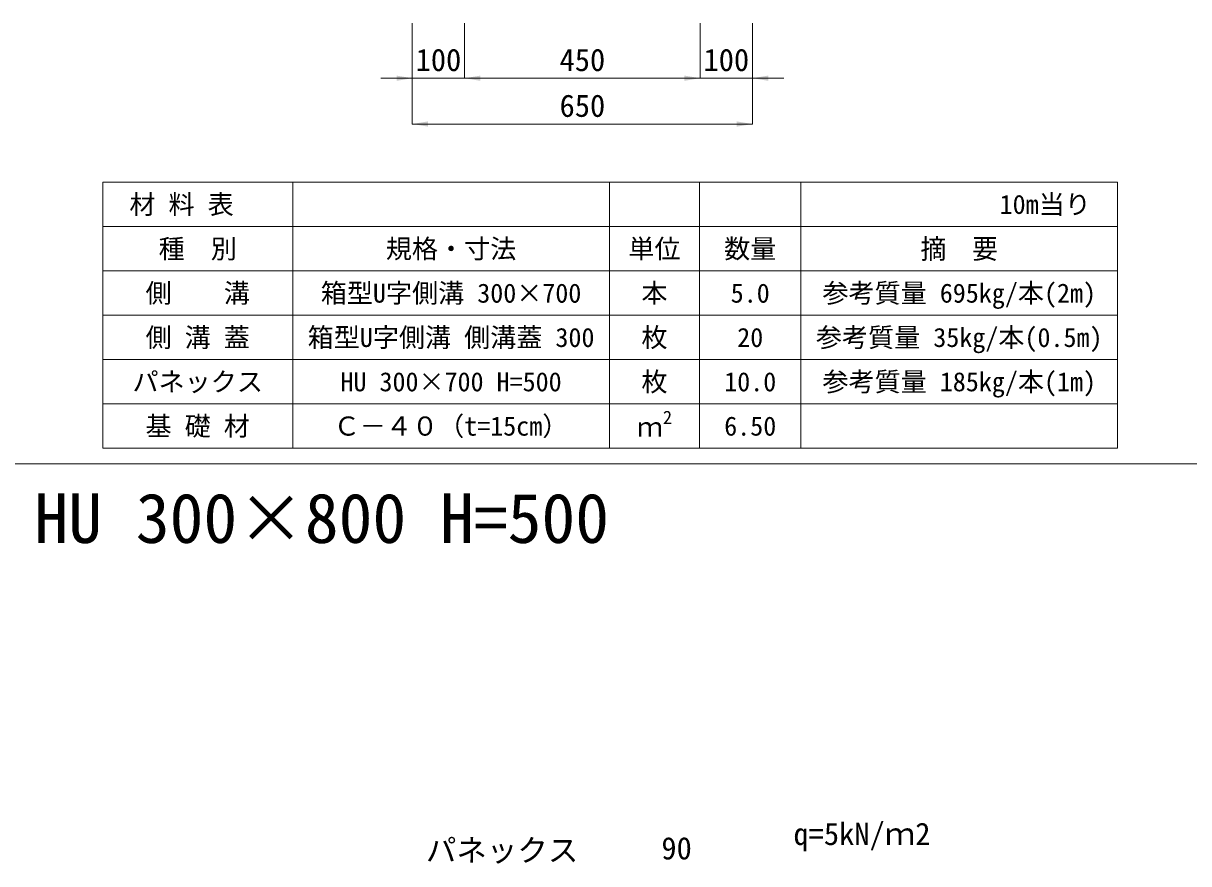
# Model space of a CAD drawing. Units: millimetres at full size. Extents: x 187207 to 255567, y 882048 to 905686.
# Drawn here: x 200726 to 202953, y 884684 to 886290 of the extents above; entities that cross this region are included whole.
import ezdxf
from ezdxf.enums import TextEntityAlignment as Align

# ---------------------------------------------------------------- set-up
doc = ezdxf.new("R2010")
doc.units = ezdxf.units.MM
doc.header["$LTSCALE"] = 20
for name, color, linetype, lineweight in [('Defpoints_3', 8, 'Continuous', 0), ('図枠', 5, 'Continuous', 13), ('寸法・材料表', 7, 'Continuous', 13), ('寸法線', 7, 'Continuous', 13), ('引出線', 4, 'Continuous', 13)]:
    doc.layers.add(name, color=color, linetype=linetype, lineweight=lineweight)
doc.layers.add('文字', color=7, linetype='Continuous')
doc.styles.add('ＭＳ ゴシック', font='')
doc.styles.add('ＭＳ Ｐゴシック', font='')
doc.styles.get('ＭＳ ゴシック').set_extended_font_data('MS Gothic')
doc.styles.get('ＭＳ Ｐゴシック').set_extended_font_data('MS PGothic')

# ---------------------------------------------------------------- blocks, each defined once
blk = doc.blocks.new('filled_arrow')
at = {"color": 0, "linetype": 'Continuous', "lineweight": -2}
blk.add_solid([(7.5, 1.25), (0, 0), (7.5, -1.25)], dxfattribs=at)

msp = doc.modelspace()

# ---------------------------------------------------------------- linework, layer by layer
at = {"layer": 'Defpoints_3'}
for p, q in [((200877.92, 885987.01), (202816.83, 885987.01)), ((200877.92, 885987.01), (200877.92, 885901.83)), ((201240.92, 885987.01), (201240.92, 885901.83)), ((201845.92, 885987.01), (201845.92, 885901.83)), ((202018.23, 885987.01), (202018.23, 885901.83)), ((202211.83, 885987.01), (202211.83, 885901.83)), ((202816.83, 885987.01), (202816.83, 885901.83))]:
    msp.add_line(p, q, dxfattribs=at)
at = {"layer": '図枠'}
msp.add_line((194897.37, 885448.33), (214497.37, 885448.33), dxfattribs=at)
at = {"layer": '寸法・材料表'}
for p, q in [((200877.92, 885901.83), (202816.83, 885901.83)), ((200877.92, 885901.83), (200877.92, 885478.33)), ((201240.92, 885901.83), (201240.92, 885478.33)), ((201845.92, 885901.83), (201845.92, 885478.33)), ((202018.23, 885901.83), (202018.23, 885478.33)), ((202211.83, 885901.83), (202211.83, 885478.33)), ((202816.83, 885901.83), (202816.83, 885478.33)), ((200877.92, 885817.13), (202816.83, 885817.13)), ((200877.92, 885732.43), (202816.83, 885732.43)), ((200877.92, 885647.73), (202816.83, 885647.73)), ((200877.92, 885563.03), (202816.83, 885563.03)), ((200877.92, 885478.33), (202816.83, 885478.33))]:
    msp.add_line(p, q, dxfattribs=at)
at = {"layer": '寸法線'}
for p, q in [((201469.37, 886290.37), (201469.37, 886185.43)), ((201469.37, 886290.37), (201469.37, 886097.93)), ((201569.37, 886290.37), (201569.37, 886185.43)), ((201569.37, 886290.37), (201569.37, 886185.43)), ((202019.37, 886290.37), (202019.37, 886185.43)), ((202019.37, 886290.37), (202019.37, 886185.43)), ((202119.37, 886290.37), (202119.37, 886185.43)), ((202119.37, 886290.37), (202119.37, 886097.93)), ((201409.37, 886185.43), (201629.37, 886185.43)), ((201569.37, 886185.43), (202019.37, 886185.43)), ((201959.37, 886185.43), (202179.37, 886185.43)), ((202119.37, 886097.93), (201469.37, 886097.93))]:
    msp.add_line(p, q, dxfattribs=at)

# ---------------------------------------------------------------- block references
at = {"layer": '寸法線', "xscale": 4, "yscale": 4, "rotation": 180}
for p in [(201469.37, 886185.43), (202019.37, 886185.43), (202019.37, 886185.43), (202119.37, 886097.93)]:
    msp.add_blockref('filled_arrow', p, dxfattribs=at)
at = {"layer": '寸法線', "xscale": 4, "yscale": 4}
for p in [(201569.37, 886185.43), (201569.37, 886185.43), (202119.37, 886185.43), (201469.37, 886097.93)]:
    msp.add_blockref('filled_arrow', p, dxfattribs=at)

# ---------------------------------------------------------------- texts
at = {"layer": '寸法・材料表', "style": 'ＭＳ ゴシック'}
msp.add_text('\u3000材 料 表', height=36.55, dxfattribs=at).set_placement((200879.08, 885944.42), align=Align.MIDDLE_LEFT)
msp.add_text('10m当り\u3000', height=36.55, dxfattribs=at).set_placement((202815.66, 885944.42), align=Align.MIDDLE_RIGHT)
for s, p in [('種\u3000別', (201059.42, 885859.48)), ('規格・寸法', (201543.42, 885859.48)), ('単位', (201932.07, 885859.48)), ('数量', (202115.03, 885859.48)), ('側\u3000\u3000溝', (201059.42, 885774.78)), ('箱型U字側溝 300×700', (201543.42, 885774.78)), ('本', (201932.07, 885774.78)), ('5.0', (202115.03, 885774.78)), ('参考質量 695kg/本(2m)', (202514.33, 885774.78)), ('側 溝 蓋', (201059.42, 885690.08)), ('箱型U字側溝 側溝蓋 300', (201543.42, 885690.08)), ('枚', (201932.07, 885690.08)), ('20', (202115.03, 885690.08)), ('参考質量 35kg/本(0.5m)', (202514.33, 885690.08)), ('パネックス', (201059.42, 885605.38)), ('枚', (201932.07, 885605.38)), ('参考質量 185kg/本(1m)', (202514.33, 885605.38)), ('HU 300×700 H=500', (201543.42, 885605.38)), ('10.0', (202115.03, 885605.38)), ('基 礎 材', (201059.42, 885520.68)), ('Ｃ－４０（t=15cm）', (201543.42, 885520.68)), ('6.50', (202115.03, 885520.68))]:
    msp.add_text(s, height=36.55, dxfattribs=at).set_placement(p, align=Align.MIDDLE_CENTER)
at = {"layer": '寸法・材料表', "style": 'ＭＳ Ｐゴシック', "width": 0.95}
msp.add_text('摘\u3000要', height=38.1, dxfattribs=at).set_placement((202514.33, 885859.48), align=Align.MIDDLE_CENTER)
at = {"layer": '寸法・材料表', "style": 'ＭＳ ゴシック'}
for s, height, p in [('2', 25.59, (201948.28, 885516.71)), ('ｍ', 36.55, (201898.42, 885489.76))]:
    msp.add_text(s, height=height, dxfattribs=at).set_placement(p, align=Align.BOTTOM_LEFT)
at = {"layer": '寸法線', "style": 'ＭＳ ゴシック'}
for s, p in [('100', (201519.37, 886220.43)), ('450', (201794.37, 886220.43)), ('100', (202069.37, 886220.43)), ('650', (201794.37, 886132.93)), ('90', (201974.37, 884713.92))]:
    msp.add_text(s, height=42.72, dxfattribs=at).set_placement(p, align=Align.MIDDLE_CENTER)
at = {"layer": '引出線', "style": 'ＭＳ ゴシック'}
msp.add_text('パネックス', height=42.72, dxfattribs=at).set_placement((201786.66, 884731.47), align=Align.TOP_RIGHT)
at = {"layer": '文字', "style": 'ＭＳ ゴシック'}
for s, height, p in [('HU 300×800 H=500', 94.94, (200747.37, 885268.83)), ('q=5kN/ｍ2', 42.72, (202197.67, 884707.19))]:
    msp.add_text(s, height=height, dxfattribs=at).set_placement(p, align=Align.BOTTOM_LEFT)

doc.saveas('drawing.dxf')
